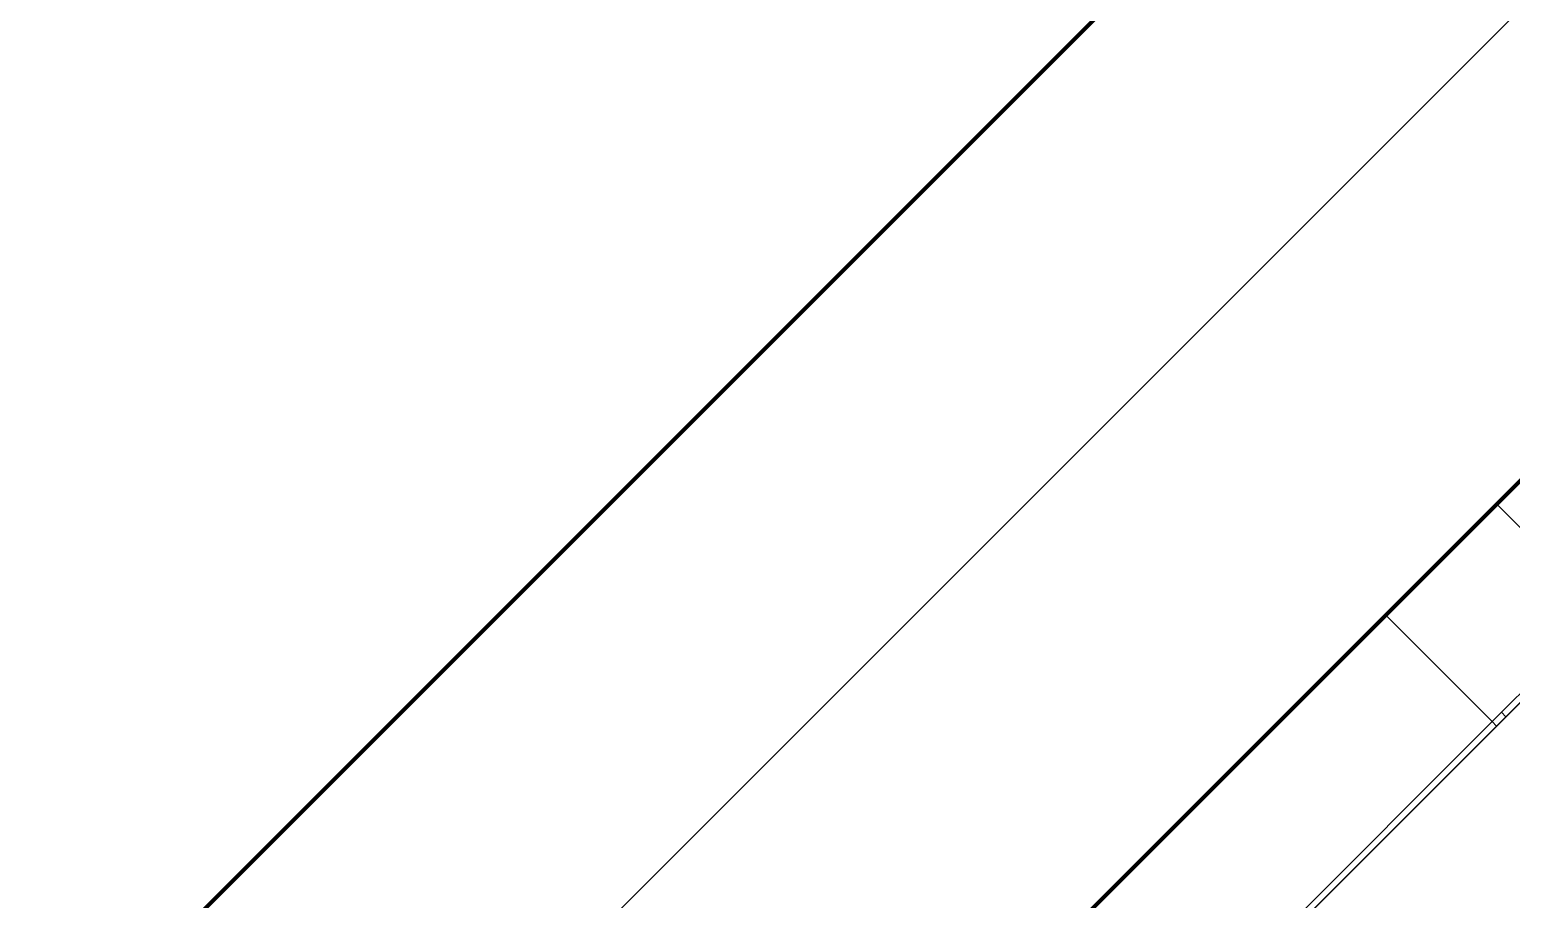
# Model space of a CAD drawing. Header units: millimetres. Extents: x -920231 to -841213, y -17301 to 22361.
# Drawn here: x -872891.4 to -872419.1, y 1284 to 1561.3 of the extents above; entities that cross this region are included whole.
import ezdxf

# ---------------------------------------------------------------- set-up
doc = ezdxf.new("R2010")
doc.units = ezdxf.units.MM
for name, color, linetype, lineweight in [('A-GLAZ-CURT', 2, 'Continuous', 9), ('A-WALL', 5, 'Continuous', 35), ('A-WALL-FNSH', 2, 'Continuous', 35), ('A-WALL-PATT', 1, 'Continuous', 35)]:
    doc.layers.add(name, color=color, linetype=linetype, lineweight=lineweight)
pattern_1 = [(45, (0, 0), (-212.13203, 212.13203), []), (135, (0, 0), (-212.13203, -212.13203), [])]

# ---------------------------------------------------------------- blocks, each defined once
blk = doc.blocks.new('PPLS-PP19_Custom Tile Pattern - Custom Tile Pattern-V25-4230-01 ENLARGED MULTI-PURPOSE LEVEL - REFLECTED CEILING PLAN - SHEET 1')
at = {"layer": 'A-GLAZ-CURT'}
for p, q in [((230.06, 0), (300, 0)), ((295.8, 0), (300, 0)), ((295.8, -2), (295.8, 0)), ((300, 0), (300, -2)), ((-300, -2), (300, -2)), ((300, -2), (295.8, -2)), ((300, -2), (300, -50)), ((300, -50), (-300, -50))]:
    blk.add_line(p, q, dxfattribs=at)
for points, knots in [([(300, 0), (286.53, 0), (254.22, 0), (210.58, 0), (186.51, 0), (177.41, 0)], [-285.253232, -285.253232, -285.253232, -285.253232, -244.693688, -187.987675, -154.190936, -154.190936, -154.190936, -154.190936]), ([(284.78, 0), (284.83, 0), (285.23, 0), (287.47, 0), (293.59, 0), (297.76, 0), (300, 0)], [-4096.535135, -4096.535135, -4096.535135, -4096.535135, -4053.389046, -3959.664717, -3862.421465, -3746.95702, -3746.95702, -3746.95702, -3746.95702])]:
    blk.add_open_spline(points, degree=3, knots=knots, dxfattribs=at)
for points in [[(300, 0), (296.5, 0), (292.98, 0), (289.45, 0)], [(295.8, 0), (294.23, 0), (292.06, 0), (289.45, 0)]]:
    blk.add_open_spline(points, degree=3, dxfattribs=at)
blk = doc.blocks.new('PPLS-PP19_Custom Tile Pattern - Custom Tile Pattern-V26-4230-01 ENLARGED MULTI-PURPOSE LEVEL - REFLECTED CEILING PLAN - SHEET 1')
at = {"layer": 'A-GLAZ-CURT'}
for p, q in [((-300, 0), (-202.31, 0)), ((-300, -2), (-300, 0)), ((-291.48, 0), (-277.34, 0)), ((-277.34, 0), (-291.48, 0)), ((-300, -2), (300, -2)), ((-300, -50), (-300, -2)), ((-202.31, -2), (-300, -2)), ((300, -50), (-300, -50))]:
    blk.add_line(p, q, dxfattribs=at)
at = {"layer": 'A-GLAZ-CURT', "flags": 128}
for points in [[(-300, 0), (-291.7, 0), (-283.58, 0), (-275.62, 0), (-267.8, 0), (-260.12, 0), (-252.56, 0), (-245.12, 0), (-237.77, 0), (-230.5, 0), (-223.32, 0), (-216.2, 0), (-209.18, 0), (-202.31, 0)], [(-189.27, 0), (-194.85, 0), (-200.68, 0), (-206.74, 0), (-213.02, 0), (-219.49, 0), (-226.14, 0), (-232.95, 0), (-239.91, 0), (-247.01, 0), (-254.25, 0), (-261.61, 0), (-269.09, 0), (-276.68, 0), (-284.36, 0), (-292.14, 0), (-300, 0)]]:
    blk.add_lwpolyline(points, dxfattribs=at)
at = {"layer": 'A-GLAZ-CURT'}
for points, knots in [([(-300, 0), (-284.65, 0), (-236.57, 0), (-184.21, 0), (-151.15, 0), (-140.66, 0)], [-5323.127839, -5323.127839, -5323.127839, -5323.127839, -4502.809032, -2700.551212, -1671.606487, -1671.606487, -1671.606487, -1671.606487]), ([(-188.74, 0), (-196.92, 0), (-225.64, 0), (-262.56, 0), (-294.48, 0), (-300, 0)], [-15719.362663, -15719.362663, -15719.362663, -15719.362663, -15131.813646, -13729.592194, -13439.944408, -13439.944408, -13439.944408, -13439.944408]), ([(-148.24, 0), (-148.94, 0), (-150.95, 0), (-158.72, 0), (-174.02, 0), (-185.59, 0), (-209.77, 0), (-232.01, 0), (-255.22, 0), (-261.45, 0), (-263.63, 0), (-263.99, 0)], [-2656.439487, -2656.439487, -2656.439487, -2656.439487, -2477.344047, -2237.412286, -2029.680487, -1755.085331, -1400.429864, -858.079193, -543.655514, -208.940337, -132.821974, -132.821974, -132.821974, -132.821974]), ([(-255.81, 0), (-252.63, 0), (-241.03, 0), (-225.99, 0), (-213.1, 0), (-201.49, 0), (-194.17, 0), (-189.86, 0)], [-5645.734042, -5645.734042, -5645.734042, -5645.734042, -5413.335975, -5017.494783, -4832.723979, -4666.091899, -4416.730713, -4416.730713, -4416.730713, -4416.730713]), ([(-188.74, 0), (-191.64, 0), (-202.96, 0), (-216.65, 0), (-231.26, 0), (-233.46, 0), (-234, 0)], [-1576.371681, -1576.371681, -1576.371681, -1576.371681, -1422.553702, -978.033455, -846.069444, -682.911962, -682.911962, -682.911962, -682.911962]), ([(-232.31, 0), (-231.42, 0), (-229.52, 0), (-225.3, 0), (-223.63, 0)], [-341.455981, -341.455981, -341.455981, -341.455981, -119.536984, 0, 0, 0, 0]), ([(-223.63, 0), (-219.39, 0), (-206.17, 0), (-188.58, 0), (-169.02, 0), (-152.12, 0), (-136.84, 0), (-128.08, 0), (-125.44, 0), (-124.73, 0)], [-5463.295695, -5463.295695, -5463.295695, -5463.295695, -5161.076232, -4739.070012, -4465.409639, -4149.119819, -3839.893365, -3647.167523, -3541.024987, -3541.024987, -3541.024987, -3541.024987])]:
    blk.add_open_spline(points, degree=3, knots=knots, dxfattribs=at)

msp = doc.modelspace()

# ---------------------------------------------------------------- hatches: boundary and pattern name
at = {"layer": 'A-WALL-PATT', "lineweight": 9}
h = msp.add_hatch(dxfattribs=at)
h.set_pattern_fill('FP_2', color=256, style=0, pattern_type=2)
h.set_pattern_definition([(45, (0, 0), (-84.852814, 84.852814), [])])
h.paths.add_polyline_path([(-881289.54, -7455.78), (-870754.74, 3079.02), (-871037.59, 3079.02), (-881572.39, -7455.78)])
h = msp.add_hatch(dxfattribs=at)
h.set_pattern_fill('FP_3', color=256, style=0, pattern_type=2)
h.set_pattern_definition(pattern_1)
h.paths.add_polyline_path([(-881268.83, -7505.78), (-870734.03, 3029.02), (-870804.74, 3029.02), (-881339.54, -7505.78)])
h = msp.add_hatch(dxfattribs=at)
h.set_pattern_fill('FP_3', color=256, style=0, pattern_type=2)
h.set_pattern_definition(pattern_1)
h.paths.add_polyline_path([(-881289.54, -7455.78), (-881218.83, -7455.78), (-870734.03, 3029.02), (-870804.74, 3029.02), (-880711.94, -6878.17)])

# ---------------------------------------------------------------- linework, layer by layer
at = {"layer": 'A-WALL', "color": 7, "lineweight": 70}
for p, q in [((-874787.39, -670.78), (-871037.59, 3079.02)), ((-870804.74, 3029.02), (-881289.54, -7455.78)), ((-881289.54, -7455.78), (-870804.74, 3029.02)), ((-881289.54, -7455.78), (-870804.74, 3029.02))]:
    msp.add_line(p, q, dxfattribs=at)
at = {"layer": 'A-WALL-FNSH', "color": 250}
for q in [(-881268.83, -7505.78), (-881218.83, -7455.78)]:
    msp.add_line((-870734.03, 3029.02), q, dxfattribs=at)

# ---------------------------------------------------------------- block references
at = {"layer": 'A-GLAZ-CURT', "rotation": 224.9999999999958}
for name, p in [('PPLS-PP19_Custom Tile Pattern - Custom Tile Pattern-V25-4230-01 ENLARGED MULTI-PURPOSE LEVEL - REFLECTED CEILING PLAN - SHEET 1', (-872211.64, 1551.42)), ('PPLS-PP19_Custom Tile Pattern - Custom Tile Pattern-V26-4230-01 ENLARGED MULTI-PURPOSE LEVEL - REFLECTED CEILING PLAN - SHEET 1', (-872635.9, 1127.15))]:
    msp.add_blockref(name, p, dxfattribs=at)

doc.saveas('drawing.dxf')
